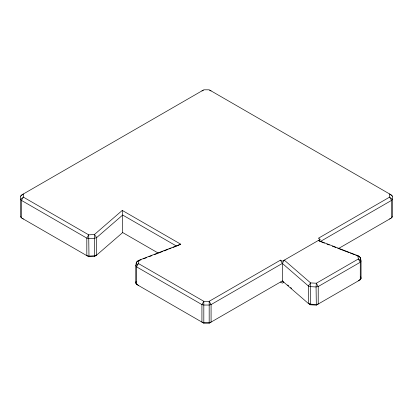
<?xml version="1.0" encoding="UTF-8"?>
<svg xmlns="http://www.w3.org/2000/svg" width="413" height="413" viewBox="0 0 413 413"><rect width="100%" height="100%" fill="white"/><g stroke="black" fill="none" stroke-linecap="round" stroke-linejoin="round"><path stroke-width="0.62" d="M136.058 281.459L135.774 283.117L136.548 284.361L203.816 323.198L209.184 323.198L282.358 280.954L283.323 281.49M88.707 256.741L88.971 256.091L88.707 234.842L23.335 197.099L23.335 194.002L20.65 196.19L20.65 216.81L21.435 217.904L88.707 256.741L94.438 256.411L96.668 255.084L122.676 232.56L122.676 215.039L122.258 210.418L180.744 244.186L179.634 244.697M180.744 244.186L139.011 260.252L136.342 262.286L135.774 265.595L136.548 266.844L201.921 304.587L203.816 305.042L209.184 305.042L211.079 304.587L282.358 263.432L284.289 260.128L310.597 282.91L316.327 283.235L358.381 258.961L361.05 260.995L361.05 278.517L360.275 279.761L316.327 305.135L310.597 304.809L308.366 303.478L282.358 280.954L282.358 263.432L280.463 260.149L209.184 301.304L203.816 301.304L138.443 263.556L135.774 265.595L135.774 283.117L138.443 285.455M20.65 196.19L21.435 195.096L203.816 89.802L209.184 89.802L391.565 195.096L392.35 196.19L392.35 216.81L391.565 217.904L338.66 248.445M358.381 280.855L361.05 278.517L360.766 276.86M122.258 210.418L94.438 234.517L88.707 234.842L86.813 238.125L86.813 255.647L88.971 256.091L94.701 255.766L96.668 255.084L96.668 237.563L94.438 234.517L94.701 255.766L94.438 256.411L95.398 255.585M389.665 218.998L390.564 218.265M391.457 217.537L392.35 216.81M283.808 282.306L282.358 283.142L280.463 282.048M176.945 245.947L177.383 245.74M177.853 245.523L178.612 245.172M178.726 245.121L179.459 244.78M137.524 261.15L141.122 259.767M143.523 258.843L146.527 257.686M148.928 256.762L151.927 255.606M154.328 254.682L157.327 253.525M158.53 253.066L162.732 251.45M163.93 250.985L168.132 249.369M169.335 248.905L171.132 248.213M172.933 247.521L176.563 246.122L122.676 215.039L96.668 237.563L94.701 238.244L88.971 238.575L86.813 238.125L21.435 200.382L20.65 199.288L23.335 197.099L21.435 200.382L21.435 217.904M201.921 90.896L203.346 90.555M209.654 90.555L211.079 90.896M321.484 241.997L324.489 243.154M326.889 244.078L329.29 245.002M332.289 246.158L335.893 247.542M337.689 248.234L349.099 252.627M350.296 253.086L354.499 254.702M355.696 255.167L359.3 256.55L360.482 257.686L361.05 260.995L360.275 262.245L318.222 286.524L316.064 286.968L310.333 286.643L308.366 285.961L282.358 263.432M319.801 241.269L318.351 240.464L357.813 255.652L359.3 256.55M280.463 260.149L282.358 261.243L320.287 239.349L318.387 238.249L389.665 197.099L389.665 194.002L392.35 196.19M122.258 232.318L158.215 253.076M20.65 216.81L21.543 217.537M22.436 218.265L23.335 218.998M287.701 284.98L288.677 285.822M290.623 287.51L291.599 288.357M309.626 303.963L310.597 304.809L310.333 286.643L310.597 282.91L308.366 285.961L308.366 303.478L310.333 304.159L316.064 304.489L318.222 304.04L318.222 286.524L316.327 283.235L316.064 286.968L316.327 305.135M319.337 239.896L320.287 241.538L391.565 200.382L392.35 199.288L389.665 197.099L391.565 200.382L391.565 217.904M360.482 259.565L360.482 257.686L357.813 255.652L358.381 258.961L360.275 262.245L360.275 279.761M209.184 323.198L209.184 301.304L211.079 304.587L211.079 322.104L209.184 322.558L203.816 322.558L201.921 322.104L201.921 304.587L203.816 301.304L203.816 323.198M136.548 284.361L136.548 266.844L138.443 263.556L139.011 260.252L136.342 262.286L136.342 264.165"/></g></svg>
